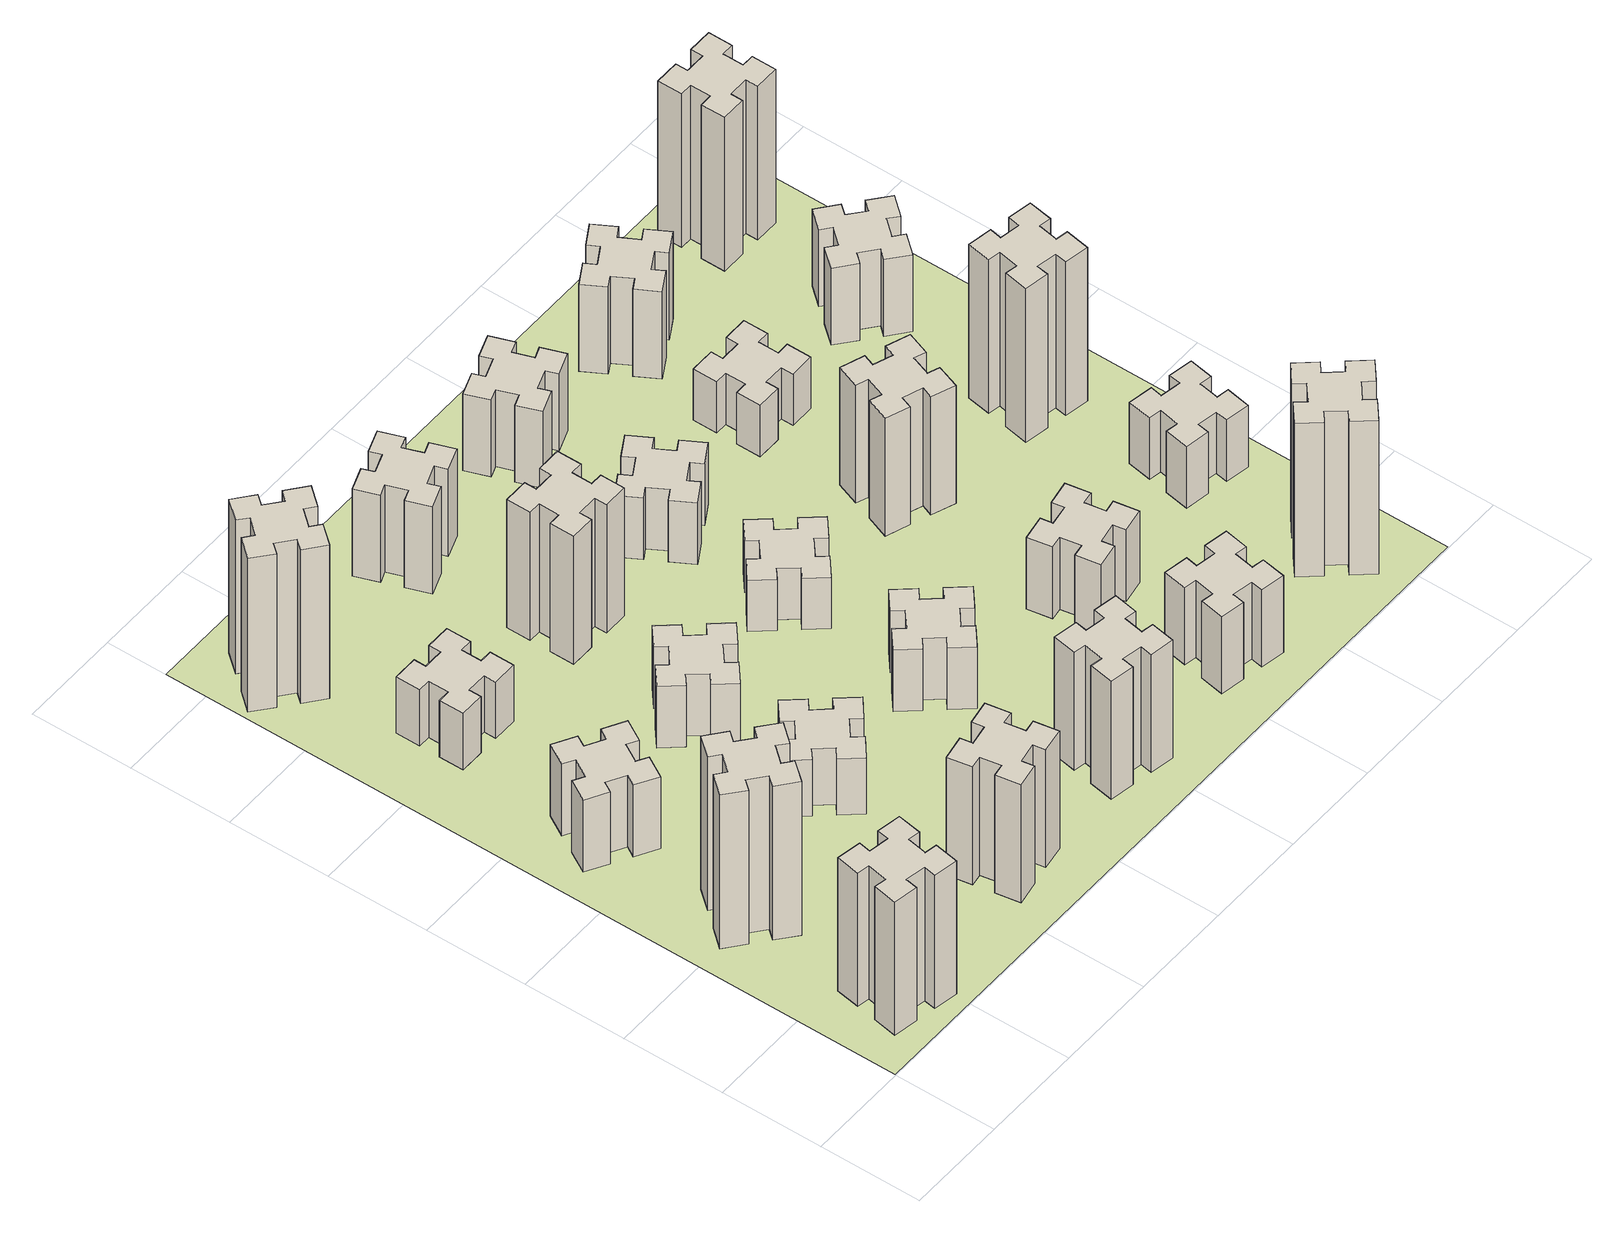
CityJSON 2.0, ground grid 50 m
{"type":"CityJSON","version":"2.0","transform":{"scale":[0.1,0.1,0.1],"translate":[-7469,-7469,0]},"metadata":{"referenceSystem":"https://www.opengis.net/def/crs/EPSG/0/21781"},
"CityObjects":{
"building1":{"type":"Building","attributes":{"class":"1000","function":"1000","usage":"1000","yearOfConstruction":2016,"roofType":"1000","measuredHeight":78,"storeysAboveGround":30,"storeysBelowGround":0},"geometry":[{"type":"Solid","lod":"1","boundaries":[[[[0,1,2,3,4,5,6,7,8,9,10,11,12,13,14,15,16,17,18,19]],[[17,16,20,21]],[[16,15,22,20]],[[15,14,23,22]],[[14,13,24,23]],[[13,12,25,24]],[[12,11,26,25]],[[11,10,27,26]],[[10,9,28,27]],[[9,8,29,28]],[[8,7,30,29]],[[7,6,31,30]],[[6,5,32,31]],[[5,4,33,32]],[[4,3,34,33]],[[3,2,35,34]],[[2,1,36,35]],[[1,0,37,36]],[[0,19,38,37]],[[19,18,39,38]],[[18,17,21,39]],[[24,25,26,27,28,29,30,31,32,33,34,35,36,37,38,39,21,20,22,23]]]]}]},
"building2":{"type":"Building","attributes":{"class":"1000","function":"1000","usage":"1000","yearOfConstruction":2016,"roofType":"1000","measuredHeight":90,"storeysAboveGround":30,"storeysBelowGround":0},"geometry":[{"type":"Solid","lod":"1","boundaries":[[[[40,41,42,43,44,45,46,47,48,49,50,51,52,53,54,55,56,57,58,59]],[[57,56,60,61]],[[56,55,62,60]],[[55,54,63,62]],[[54,53,64,63]],[[53,52,65,64]],[[52,51,66,65]],[[51,50,67,66]],[[50,49,68,67]],[[49,48,69,68]],[[48,47,70,69]],[[47,46,71,70]],[[46,45,72,71]],[[45,44,73,72]],[[44,43,74,73]],[[43,42,75,74]],[[42,41,76,75]],[[41,40,77,76]],[[40,59,78,77]],[[59,58,79,78]],[[58,57,61,79]],[[64,65,66,67,68,69,70,71,72,73,74,75,76,77,78,79,61,60,62,63]]]]}]},
"building3":{"type":"Building","attributes":{"class":"1000","function":"1000","usage":"1000","yearOfConstruction":2016,"roofType":"1000","measuredHeight":42,"storeysAboveGround":30,"storeysBelowGround":0},"geometry":[{"type":"Solid","lod":"1","boundaries":[[[[80,81,82,83,84,85,86,87,88,89,90,91,92,93,94,95,96,97,98,99]],[[97,96,100,101]],[[96,95,102,100]],[[95,94,103,102]],[[94,93,104,103]],[[93,92,105,104]],[[92,91,106,105]],[[91,90,107,106]],[[90,89,108,107]],[[89,88,109,108]],[[88,87,110,109]],[[87,86,111,110]],[[86,85,112,111]],[[85,84,113,112]],[[84,83,114,113]],[[83,82,115,114]],[[82,81,116,115]],[[81,80,117,116]],[[80,99,118,117]],[[99,98,119,118]],[[98,97,101,119]],[[104,105,106,107,108,109,110,111,112,113,114,115,116,117,118,119,101,100,102,103]]]]}]},
"building4":{"type":"Building","attributes":{"class":"1000","function":"1000","usage":"1000","yearOfConstruction":2016,"roofType":"1000","measuredHeight":33,"storeysAboveGround":30,"storeysBelowGround":0},"geometry":[{"type":"Solid","lod":"1","boundaries":[[[[120,121,122,123,124,125,126,127,128,129,130,131,132,133,134,135,136,137,138,139]],[[137,136,140,141]],[[136,135,142,140]],[[135,134,143,142]],[[134,133,144,143]],[[133,132,145,144]],[[132,131,146,145]],[[131,130,147,146]],[[130,129,148,147]],[[129,128,149,148]],[[128,127,150,149]],[[127,126,151,150]],[[126,125,152,151]],[[125,124,153,152]],[[124,123,154,153]],[[123,122,155,154]],[[122,121,156,155]],[[121,120,157,156]],[[120,139,158,157]],[[139,138,159,158]],[[138,137,141,159]],[[144,145,146,147,148,149,150,151,152,153,154,155,156,157,158,159,141,140,142,143]]]]}]},
"building5":{"type":"Building","attributes":{"class":"1000","function":"1000","usage":"1000","yearOfConstruction":2016,"roofType":"1000","measuredHeight":90,"storeysAboveGround":30,"storeysBelowGround":0},"geometry":[{"type":"Solid","lod":"1","boundaries":[[[[160,161,162,163,164,165,166,167,168,169,170,171,172,173,174,175,176,177,178,179]],[[177,176,180,181]],[[176,175,182,180]],[[175,174,183,182]],[[174,173,184,183]],[[173,172,185,184]],[[172,171,186,185]],[[171,170,187,186]],[[170,169,188,187]],[[169,168,189,188]],[[168,167,190,189]],[[167,166,191,190]],[[166,165,192,191]],[[165,164,193,192]],[[164,163,194,193]],[[163,162,195,194]],[[162,161,196,195]],[[161,160,197,196]],[[160,179,198,197]],[[179,178,199,198]],[[178,177,181,199]],[[184,185,186,187,188,189,190,191,192,193,194,195,196,197,198,199,181,180,182,183]]]]}]},
"building6":{"type":"Building","attributes":{"class":"1000","function":"1000","usage":"1000","yearOfConstruction":2016,"roofType":"1000","measuredHeight":69,"storeysAboveGround":30,"storeysBelowGround":0},"geometry":[{"type":"Solid","lod":"1","boundaries":[[[[200,201,202,203,204,205,206,207,208,209,210,211,212,213,214,215,216,217,218,219]],[[217,216,220,221]],[[216,215,222,220]],[[215,214,223,222]],[[214,213,224,223]],[[213,212,225,224]],[[212,211,226,225]],[[211,210,227,226]],[[210,209,228,227]],[[209,208,229,228]],[[208,207,230,229]],[[207,206,231,230]],[[206,205,232,231]],[[205,204,233,232]],[[204,203,234,233]],[[203,202,235,234]],[[202,201,236,235]],[[201,200,237,236]],[[200,219,238,237]],[[219,218,239,238]],[[218,217,221,239]],[[224,225,226,227,228,229,230,231,232,233,234,235,236,237,238,239,221,220,222,223]]]]}]},
"building7":{"type":"Building","attributes":{"class":"1000","function":"1000","usage":"1000","yearOfConstruction":2016,"roofType":"1000","measuredHeight":33,"storeysAboveGround":30,"storeysBelowGround":0},"geometry":[{"type":"Solid","lod":"1","boundaries":[[[[240,241,242,243,244,245,246,247,248,249,250,251,252,253,254,255,256,257,258,259]],[[257,256,260,261]],[[256,255,262,260]],[[255,254,263,262]],[[254,253,264,263]],[[253,252,265,264]],[[252,251,266,265]],[[251,250,267,266]],[[250,249,268,267]],[[249,248,269,268]],[[248,247,270,269]],[[247,246,271,270]],[[246,245,272,271]],[[245,244,273,272]],[[244,243,274,273]],[[243,242,275,274]],[[242,241,276,275]],[[241,240,277,276]],[[240,259,278,277]],[[259,258,279,278]],[[258,257,261,279]],[[264,265,266,267,268,269,270,271,272,273,274,275,276,277,278,279,261,260,262,263]]]]}]},
"building8":{"type":"Building","attributes":{"class":"1000","function":"1000","usage":"1000","yearOfConstruction":2016,"roofType":"1000","measuredHeight":36,"storeysAboveGround":30,"storeysBelowGround":0},"geometry":[{"type":"Solid","lod":"1","boundaries":[[[[280,281,282,283,284,285,286,287,288,289,290,291,292,293,294,295,296,297,298,299]],[[297,296,300,301]],[[296,295,302,300]],[[295,294,303,302]],[[294,293,304,303]],[[293,292,305,304]],[[292,291,306,305]],[[291,290,307,306]],[[290,289,308,307]],[[289,288,309,308]],[[288,287,310,309]],[[287,286,311,310]],[[286,285,312,311]],[[285,284,313,312]],[[284,283,314,313]],[[283,282,315,314]],[[282,281,316,315]],[[281,280,317,316]],[[280,299,318,317]],[[299,298,319,318]],[[298,297,301,319]],[[304,305,306,307,308,309,310,311,312,313,314,315,316,317,318,319,301,300,302,303]]]]}]},
"building9":{"type":"Building","attributes":{"class":"1000","function":"1000","usage":"1000","yearOfConstruction":2016,"roofType":"1000","measuredHeight":75,"storeysAboveGround":30,"storeysBelowGround":0},"geometry":[{"type":"Solid","lod":"1","boundaries":[[[[320,321,322,323,324,325,326,327,328,329,330,331,332,333,334,335,336,337,338,339]],[[337,336,340,341]],[[336,335,342,340]],[[335,334,343,342]],[[334,333,344,343]],[[333,332,345,344]],[[332,331,346,345]],[[331,330,347,346]],[[330,329,348,347]],[[329,328,349,348]],[[328,327,350,349]],[[327,326,351,350]],[[326,325,352,351]],[[325,324,353,352]],[[324,323,354,353]],[[323,322,355,354]],[[322,321,356,355]],[[321,320,357,356]],[[320,339,358,357]],[[339,338,359,358]],[[338,337,341,359]],[[344,345,346,347,348,349,350,351,352,353,354,355,356,357,358,359,341,340,342,343]]]]}]},
"building10":{"type":"Building","attributes":{"class":"1000","function":"1000","usage":"1000","yearOfConstruction":2016,"roofType":"1000","measuredHeight":69,"storeysAboveGround":30,"storeysBelowGround":0},"geometry":[{"type":"Solid","lod":"1","boundaries":[[[[360,361,362,363,364,365,366,367,368,369,370,371,372,373,374,375,376,377,378,379]],[[377,376,380,381]],[[376,375,382,380]],[[375,374,383,382]],[[374,373,384,383]],[[373,372,385,384]],[[372,371,386,385]],[[371,370,387,386]],[[370,369,388,387]],[[369,368,389,388]],[[368,367,390,389]],[[367,366,391,390]],[[366,365,392,391]],[[365,364,393,392]],[[364,363,394,393]],[[363,362,395,394]],[[362,361,396,395]],[[361,360,397,396]],[[360,379,398,397]],[[379,378,399,398]],[[378,377,381,399]],[[384,385,386,387,388,389,390,391,392,393,394,395,396,397,398,399,381,380,382,383]]]]}]},
"building11":{"type":"Building","attributes":{"class":"1000","function":"1000","usage":"1000","yearOfConstruction":2016,"roofType":"1000","measuredHeight":51,"storeysAboveGround":30,"storeysBelowGround":0},"geometry":[{"type":"Solid","lod":"1","boundaries":[[[[400,401,402,403,404,405,406,407,408,409,410,411,412,413,414,415,416,417,418,419]],[[417,416,420,421]],[[416,415,422,420]],[[415,414,423,422]],[[414,413,424,423]],[[413,412,425,424]],[[412,411,426,425]],[[411,410,427,426]],[[410,409,428,427]],[[409,408,429,428]],[[408,407,430,429]],[[407,406,431,430]],[[406,405,432,431]],[[405,404,433,432]],[[404,403,434,433]],[[403,402,435,434]],[[402,401,436,435]],[[401,400,437,436]],[[400,419,438,437]],[[419,418,439,438]],[[418,417,421,439]],[[424,425,426,427,428,429,430,431,432,433,434,435,436,437,438,439,421,420,422,423]]]]}]},
"building12":{"type":"Building","attributes":{"class":"1000","function":"1000","usage":"1000","yearOfConstruction":2016,"roofType":"1000","measuredHeight":36,"storeysAboveGround":30,"storeysBelowGround":0},"geometry":[{"type":"Solid","lod":"1","boundaries":[[[[440,441,442,443,444,445,446,447,448,449,450,451,452,453,454,455,456,457,458,459]],[[457,456,460,461]],[[456,455,462,460]],[[455,454,463,462]],[[454,453,464,463]],[[453,452,465,464]],[[452,451,466,465]],[[451,450,467,466]],[[450,449,468,467]],[[449,448,469,468]],[[448,447,470,469]],[[447,446,471,470]],[[446,445,472,471]],[[445,444,473,472]],[[444,443,474,473]],[[443,442,475,474]],[[442,441,476,475]],[[441,440,477,476]],[[440,459,478,477]],[[459,458,479,478]],[[458,457,461,479]],[[464,465,466,467,468,469,470,471,472,473,474,475,476,477,478,479,461,460,462,463]]]]}]},
"building13":{"type":"Building","attributes":{"class":"1000","function":"1000","usage":"1000","yearOfConstruction":2016,"roofType":"1000","measuredHeight":30,"storeysAboveGround":30,"storeysBelowGround":0},"geometry":[{"type":"Solid","lod":"1","boundaries":[[[[480,481,482,483,484,485,486,487,488,489,490,491,492,493,494,495,496,497,498,499]],[[497,496,500,501]],[[496,495,502,500]],[[495,494,503,502]],[[494,493,504,503]],[[493,492,505,504]],[[492,491,506,505]],[[491,490,507,506]],[[490,489,508,507]],[[489,488,509,508]],[[488,487,510,509]],[[487,486,511,510]],[[486,485,512,511]],[[485,484,513,512]],[[484,483,514,513]],[[483,482,515,514]],[[482,481,516,515]],[[481,480,517,516]],[[480,499,518,517]],[[499,498,519,518]],[[498,497,501,519]],[[504,505,506,507,508,509,510,511,512,513,514,515,516,517,518,519,501,500,502,503]]]]}]},
"building14":{"type":"Building","attributes":{"class":"1000","function":"1000","usage":"1000","yearOfConstruction":2016,"roofType":"1000","measuredHeight":36,"storeysAboveGround":30,"storeysBelowGround":0},"geometry":[{"type":"Solid","lod":"1","boundaries":[[[[520,521,522,523,524,525,526,527,528,529,530,531,532,533,534,535,536,537,538,539]],[[537,536,540,541]],[[536,535,542,540]],[[535,534,543,542]],[[534,533,544,543]],[[533,532,545,544]],[[532,531,546,545]],[[531,530,547,546]],[[530,529,548,547]],[[529,528,549,548]],[[528,527,550,549]],[[527,526,551,550]],[[526,525,552,551]],[[525,524,553,552]],[[524,523,554,553]],[[523,522,555,554]],[[522,521,556,555]],[[521,520,557,556]],[[520,539,558,557]],[[539,538,559,558]],[[538,537,541,559]],[[544,545,546,547,548,549,550,551,552,553,554,555,556,557,558,559,541,540,542,543]]]]}]},
"building15":{"type":"Building","attributes":{"class":"1000","function":"1000","usage":"1000","yearOfConstruction":2016,"roofType":"1000","measuredHeight":45,"storeysAboveGround":30,"storeysBelowGround":0},"geometry":[{"type":"Solid","lod":"1","boundaries":[[[[560,561,562,563,564,565,566,567,568,569,570,571,572,573,574,575,576,577,578,579]],[[577,576,580,581]],[[576,575,582,580]],[[575,574,583,582]],[[574,573,584,583]],[[573,572,585,584]],[[572,571,586,585]],[[571,570,587,586]],[[570,569,588,587]],[[569,568,589,588]],[[568,567,590,589]],[[567,566,591,590]],[[566,565,592,591]],[[565,564,593,592]],[[564,563,594,593]],[[563,562,595,594]],[[562,561,596,595]],[[561,560,597,596]],[[560,579,598,597]],[[579,578,599,598]],[[578,577,581,599]],[[584,585,586,587,588,589,590,591,592,593,594,595,596,597,598,599,581,580,582,583]]]]}]},
"building16":{"type":"Building","attributes":{"class":"1000","function":"1000","usage":"1000","yearOfConstruction":2016,"roofType":"1000","measuredHeight":45,"storeysAboveGround":30,"storeysBelowGround":0},"geometry":[{"type":"Solid","lod":"1","boundaries":[[[[600,601,602,603,604,605,606,607,608,609,610,611,612,613,614,615,616,617,618,619]],[[617,616,620,621]],[[616,615,622,620]],[[615,614,623,622]],[[614,613,624,623]],[[613,612,625,624]],[[612,611,626,625]],[[611,610,627,626]],[[610,609,628,627]],[[609,608,629,628]],[[608,607,630,629]],[[607,606,631,630]],[[606,605,632,631]],[[605,604,633,632]],[[604,603,634,633]],[[603,602,635,634]],[[602,601,636,635]],[[601,600,637,636]],[[600,619,638,637]],[[619,618,639,638]],[[618,617,621,639]],[[624,625,626,627,628,629,630,631,632,633,634,635,636,637,638,639,621,620,622,623]]]]}]},
"building17":{"type":"Building","attributes":{"class":"1000","function":"1000","usage":"1000","yearOfConstruction":2016,"roofType":"1000","measuredHeight":42,"storeysAboveGround":30,"storeysBelowGround":0},"geometry":[{"type":"Solid","lod":"1","boundaries":[[[[640,641,642,643,644,645,646,647,648,649,650,651,652,653,654,655,656,657,658,659]],[[657,656,660,661]],[[656,655,662,660]],[[655,654,663,662]],[[654,653,664,663]],[[653,652,665,664]],[[652,651,666,665]],[[651,650,667,666]],[[650,649,668,667]],[[649,648,669,668]],[[648,647,670,669]],[[647,646,671,670]],[[646,645,672,671]],[[645,644,673,672]],[[644,643,674,673]],[[643,642,675,674]],[[642,641,676,675]],[[641,640,677,676]],[[640,659,678,677]],[[659,658,679,678]],[[658,657,661,679]],[[664,665,666,667,668,669,670,671,672,673,674,675,676,677,678,679,661,660,662,663]]]]}]},
"building18":{"type":"Building","attributes":{"class":"1000","function":"1000","usage":"1000","yearOfConstruction":2016,"roofType":"1000","measuredHeight":69,"storeysAboveGround":30,"storeysBelowGround":0},"geometry":[{"type":"Solid","lod":"1","boundaries":[[[[680,681,682,683,684,685,686,687,688,689,690,691,692,693,694,695,696,697,698,699]],[[697,696,700,701]],[[696,695,702,700]],[[695,694,703,702]],[[694,693,704,703]],[[693,692,705,704]],[[692,691,706,705]],[[691,690,707,706]],[[690,689,708,707]],[[689,688,709,708]],[[688,687,710,709]],[[687,686,711,710]],[[686,685,712,711]],[[685,684,713,712]],[[684,683,714,713]],[[683,682,715,714]],[[682,681,716,715]],[[681,680,717,716]],[[680,699,718,717]],[[699,698,719,718]],[[698,697,701,719]],[[704,705,706,707,708,709,710,711,712,713,714,715,716,717,718,719,701,700,702,703]]]]}]},
"building19":{"type":"Building","attributes":{"class":"1000","function":"1000","usage":"1000","yearOfConstruction":2016,"roofType":"1000","measuredHeight":30,"storeysAboveGround":30,"storeysBelowGround":0},"geometry":[{"type":"Solid","lod":"1","boundaries":[[[[720,721,722,723,724,725,726,727,728,729,730,731,732,733,734,735,736,737,738,739]],[[737,736,740,741]],[[736,735,742,740]],[[735,734,743,742]],[[734,733,744,743]],[[733,732,745,744]],[[732,731,746,745]],[[731,730,747,746]],[[730,729,748,747]],[[729,728,749,748]],[[728,727,750,749]],[[727,726,751,750]],[[726,725,752,751]],[[725,724,753,752]],[[724,723,754,753]],[[723,722,755,754]],[[722,721,756,755]],[[721,720,757,756]],[[720,739,758,757]],[[739,738,759,758]],[[738,737,741,759]],[[744,745,746,747,748,749,750,751,752,753,754,755,756,757,758,759,741,740,742,743]]]]}]},
"building20":{"type":"Building","attributes":{"class":"1000","function":"1000","usage":"1000","yearOfConstruction":2016,"roofType":"1000","measuredHeight":90,"storeysAboveGround":30,"storeysBelowGround":0},"geometry":[{"type":"Solid","lod":"1","boundaries":[[[[760,761,762,763,764,765,766,767,768,769,770,771,772,773,774,775,776,777,778,779]],[[777,776,780,781]],[[776,775,782,780]],[[775,774,783,782]],[[774,773,784,783]],[[773,772,785,784]],[[772,771,786,785]],[[771,770,787,786]],[[770,769,788,787]],[[769,768,789,788]],[[768,767,790,789]],[[767,766,791,790]],[[766,765,792,791]],[[765,764,793,792]],[[764,763,794,793]],[[763,762,795,794]],[[762,761,796,795]],[[761,760,797,796]],[[760,779,798,797]],[[779,778,799,798]],[[778,777,781,799]],[[784,785,786,787,788,789,790,791,792,793,794,795,796,797,798,799,781,780,782,783]]]]}]},
"building21":{"type":"Building","attributes":{"class":"1000","function":"1000","usage":"1000","yearOfConstruction":2016,"roofType":"1000","measuredHeight":51,"storeysAboveGround":30,"storeysBelowGround":0},"geometry":[{"type":"Solid","lod":"1","boundaries":[[[[800,801,802,803,804,805,806,807,808,809,810,811,812,813,814,815,816,817,818,819]],[[817,816,820,821]],[[816,815,822,820]],[[815,814,823,822]],[[814,813,824,823]],[[813,812,825,824]],[[812,811,826,825]],[[811,810,827,826]],[[810,809,828,827]],[[809,808,829,828]],[[808,807,830,829]],[[807,806,831,830]],[[806,805,832,831]],[[805,804,833,832]],[[804,803,834,833]],[[803,802,835,834]],[[802,801,836,835]],[[801,800,837,836]],[[800,819,838,837]],[[819,818,839,838]],[[818,817,821,839]],[[824,825,826,827,828,829,830,831,832,833,834,835,836,837,838,839,821,820,822,823]]]]}]},
"building22":{"type":"Building","attributes":{"class":"1000","function":"1000","usage":"1000","yearOfConstruction":2016,"roofType":"1000","measuredHeight":36,"storeysAboveGround":30,"storeysBelowGround":0},"geometry":[{"type":"Solid","lod":"1","boundaries":[[[[840,841,842,843,844,845,846,847,848,849,850,851,852,853,854,855,856,857,858,859]],[[857,856,860,861]],[[856,855,862,860]],[[855,854,863,862]],[[854,853,864,863]],[[853,852,865,864]],[[852,851,866,865]],[[851,850,867,866]],[[850,849,868,867]],[[849,848,869,868]],[[848,847,870,869]],[[847,846,871,870]],[[846,845,872,871]],[[845,844,873,872]],[[844,843,874,873]],[[843,842,875,874]],[[842,841,876,875]],[[841,840,877,876]],[[840,859,878,877]],[[859,858,879,878]],[[858,857,861,879]],[[864,865,866,867,868,869,870,871,872,873,874,875,876,877,878,879,861,860,862,863]]]]}]},
"building23":{"type":"Building","attributes":{"class":"1000","function":"1000","usage":"1000","yearOfConstruction":2016,"roofType":"1000","measuredHeight":90,"storeysAboveGround":30,"storeysBelowGround":0},"geometry":[{"type":"Solid","lod":"1","boundaries":[[[[880,881,882,883,884,885,886,887,888,889,890,891,892,893,894,895,896,897,898,899]],[[897,896,900,901]],[[896,895,902,900]],[[895,894,903,902]],[[894,893,904,903]],[[893,892,905,904]],[[892,891,906,905]],[[891,890,907,906]],[[890,889,908,907]],[[889,888,909,908]],[[888,887,910,909]],[[887,886,911,910]],[[886,885,912,911]],[[885,884,913,912]],[[884,883,914,913]],[[883,882,915,914]],[[882,881,916,915]],[[881,880,917,916]],[[880,899,918,917]],[[899,898,919,918]],[[898,897,901,919]],[[904,905,906,907,908,909,910,911,912,913,914,915,916,917,918,919,901,900,902,903]]]]}]},
"building24":{"type":"Building","attributes":{"class":"1000","function":"1000","usage":"1000","yearOfConstruction":2016,"roofType":"1000","measuredHeight":45,"storeysAboveGround":30,"storeysBelowGround":0},"geometry":[{"type":"Solid","lod":"1","boundaries":[[[[920,921,922,923,924,925,926,927,928,929,930,931,932,933,934,935,936,937,938,939]],[[937,936,940,941]],[[936,935,942,940]],[[935,934,943,942]],[[934,933,944,943]],[[933,932,945,944]],[[932,931,946,945]],[[931,930,947,946]],[[930,929,948,947]],[[929,928,949,948]],[[928,927,950,949]],[[927,926,951,950]],[[926,925,952,951]],[[925,924,953,952]],[[924,923,954,953]],[[923,922,955,954]],[[922,921,956,955]],[[921,920,957,956]],[[920,939,958,957]],[[939,938,959,958]],[[938,937,941,959]],[[944,945,946,947,948,949,950,951,952,953,954,955,956,957,958,959,941,940,942,943]]]]}]},
"building25":{"type":"Building","attributes":{"class":"1000","function":"1000","usage":"1000","yearOfConstruction":2016,"roofType":"1000","measuredHeight":90,"storeysAboveGround":30,"storeysBelowGround":0},"geometry":[{"type":"Solid","lod":"1","boundaries":[[[[960,961,962,963,964,965,966,967,968,969,970,971,972,973,974,975,976,977,978,979]],[[977,976,980,981]],[[976,975,982,980]],[[975,974,983,982]],[[974,973,984,983]],[[973,972,985,984]],[[972,971,986,985]],[[971,970,987,986]],[[970,969,988,987]],[[969,968,989,988]],[[968,967,990,989]],[[967,966,991,990]],[[966,965,992,991]],[[965,964,993,992]],[[964,963,994,993]],[[963,962,995,994]],[[962,961,996,995]],[[961,960,997,996]],[[960,979,998,997]],[[979,978,999,998]],[[978,977,981,999]],[[984,985,986,987,988,989,990,991,992,993,994,995,996,997,998,999,981,980,982,983]]]]}]},
"landuse1":{"type":"LandUse","attributes":{"name":"plot1","function":"1010"},"geometry":[{"type":"MultiSurface","lod":"1","boundaries":[[[1000,1001,1002,1003]]]}]}
},
"vertices":[
[307,176,0],[405,158,0],[395,99,0],[513,78,0],[534,197,0],[475,207,0],[492,305,0],[551,295,0],[572,413,0],[454,434,0],[444,375,0],[345,392,0],[356,451,0],[237,472,0],[217,354,0],[276,344,0],[258,245,0],[199,256,0],[178,137,0],[297,117,0],[258,245,780],[199,256,780],[276,344,780],[217,354,780],[237,472,780],[356,451,780],[345,392,780],[444,375,780],[454,434,780],[572,413,780],[551,295,780],[492,305,780],[475,207,780],[534,197,780],[513,78,780],[395,99,780],[405,158,780],[307,176,780],[297,117,780],[178,137,780],
[484,1067,0],[408,1132,0],[446,1178,0],[354,1255,0],[277,1163,0],[323,1124,0],[259,1048,0],[213,1086,0],[136,994,0],[228,917,0],[266,963,0],[343,899,0],[304,853,0],[396,776,0],[473,868,0],[427,906,0],[492,983,0],[538,944,0],[615,1036,0],[523,1113,0],[492,983,900],[538,944,900],[427,906,900],[473,868,900],[396,776,900],[304,853,900],[343,899,900],[266,963,900],[228,917,900],[136,994,900],[213,1086,900],[259,1048,900],[323,1124,900],[277,1163,900],[354,1255,900],[446,1178,900],[408,1132,900],[484,1067,900],[523,1113,900],[615,1036,900],
[474,1826,0],[387,1876,0],[417,1928,0],[313,1988,0],[253,1884,0],[305,1854,0],[255,1767,0],[203,1797,0],[143,1693,0],[247,1633,0],[277,1685,0],[364,1635,0],[334,1583,0],[438,1523,0],[498,1627,0],[446,1657,0],[496,1744,0],[548,1714,0],[608,1818,0],[504,1878,0],[496,1744,420],[548,1714,420],[446,1657,420],[498,1627,420],[438,1523,420],[334,1583,420],[364,1635,420],[277,1685,420],[247,1633,420],[143,1693,420],[203,1797,420],[255,1767,420],[305,1854,420],[253,1884,420],[313,1988,420],[417,1928,420],[387,1876,420],[474,1826,420],[504,1878,420],[608,1818,420],
[425,2485,0],[525,2485,0],[525,2425,0],[645,2425,0],[645,2545,0],[585,2545,0],[585,2645,0],[645,2645,0],[645,2765,0],[525,2765,0],[525,2705,0],[425,2705,0],[425,2765,0],[305,2765,0],[305,2645,0],[365,2645,0],[365,2545,0],[305,2545,0],[305,2425,0],[425,2425,0],[365,2545,330],[305,2545,330],[365,2645,330],[305,2645,330],[305,2765,330],[425,2765,330],[425,2705,330],[525,2705,330],[525,2765,330],[645,2765,330],[645,2645,330],[585,2645,330],[585,2545,330],[645,2545,330],[645,2425,330],[525,2425,330],[525,2485,330],[425,2485,330],[425,2425,330],[305,2425,330],
[384,3387,0],[308,3452,0],[346,3498,0],[254,3575,0],[177,3483,0],[223,3444,0],[159,3368,0],[113,3406,0],[36,3314,0],[128,3237,0],[166,3283,0],[243,3219,0],[204,3173,0],[296,3096,0],[373,3188,0],[327,3226,0],[392,3303,0],[438,3264,0],[515,3356,0],[423,3433,0],[392,3303,900],[438,3264,900],[327,3226,900],[373,3188,900],[296,3096,900],[204,3173,900],[243,3219,900],[166,3283,900],[128,3237,900],[36,3314,900],[113,3406,900],[159,3368,900],[223,3444,900],[177,3483,900],[254,3575,900],[346,3498,900],[308,3452,900],[384,3387,900],[423,3433,900],[515,3356,900],
[1332,345,0],[1315,444,0],[1374,454,0],[1353,572,0],[1235,551,0],[1245,492,0],[1147,475,0],[1137,534,0],[1018,513,0],[1039,395,0],[1098,405,0],[1116,307,0],[1057,297,0],[1077,178,0],[1196,199,0],[1185,258,0],[1284,276,0],[1294,217,0],[1412,237,0],[1391,356,0],[1284,276,690],[1294,217,690],[1185,258,690],[1196,199,690],[1077,178,690],[1057,297,690],[1116,307,690],[1098,405,690],[1039,395,690],[1018,513,690],[1137,534,690],[1147,475,690],[1245,492,690],[1235,551,690],[1353,572,690],[1374,454,690],[1315,444,690],[1332,345,690],[1391,356,690],[1412,237,690],
[1083,1332,0],[1006,1267,0],[968,1313,0],[876,1236,0],[953,1144,0],[999,1183,0],[1063,1106,0],[1017,1068,0],[1094,976,0],[1186,1053,0],[1148,1099,0],[1224,1163,0],[1263,1117,0],[1355,1194,0],[1278,1286,0],[1232,1248,0],[1167,1324,0],[1213,1363,0],[1136,1455,0],[1044,1378,0],[1167,1324,330],[1213,1363,330],[1232,1248,330],[1278,1286,330],[1355,1194,330],[1263,1117,330],[1224,1163,330],[1148,1099,330],[1186,1053,330],[1094,976,330],[1017,1068,330],[1063,1106,330],[999,1183,330],[953,1144,330],[876,1236,330],[968,1313,330],[1006,1267,330],[1083,1332,330],[1044,1378,330],[1136,1455,330],
[1083,1972,0],[1006,1907,0],[968,1953,0],[876,1876,0],[953,1784,0],[999,1823,0],[1063,1746,0],[1017,1708,0],[1094,1616,0],[1186,1693,0],[1148,1739,0],[1224,1803,0],[1263,1757,0],[1355,1834,0],[1278,1926,0],[1232,1888,0],[1167,1964,0],[1213,2003,0],[1136,2095,0],[1044,2018,0],[1167,1964,360],[1213,2003,360],[1232,1888,360],[1278,1926,360],[1355,1834,360],[1263,1757,360],[1224,1803,360],[1148,1739,360],[1186,1693,360],[1094,1616,360],[1017,1708,360],[1063,1746,360],[999,1823,360],[953,1784,360],[876,1876,360],[968,1953,360],[1006,1907,360],[1083,1972,360],[1044,2018,360],[1136,2095,360],
[1325,2545,0],[1325,2645,0],[1385,2645,0],[1385,2765,0],[1265,2765,0],[1265,2705,0],[1165,2705,0],[1165,2765,0],[1045,2765,0],[1045,2645,0],[1105,2645,0],[1105,2545,0],[1045,2545,0],[1045,2425,0],[1165,2425,0],[1165,2485,0],[1265,2485,0],[1265,2425,0],[1385,2425,0],[1385,2545,0],[1265,2485,750],[1265,2425,750],[1165,2485,750],[1165,2425,750],[1045,2425,750],[1045,2545,750],[1105,2545,750],[1105,2645,750],[1045,2645,750],[1045,2765,750],[1165,2765,750],[1165,2705,750],[1265,2705,750],[1265,2765,750],[1385,2765,750],[1385,2645,750],[1325,2645,750],[1325,2545,750],[1385,2545,750],[1385,2425,750],
[2055,307,0],[2072,405,0],[2131,395,0],[2152,513,0],[2034,534,0],[2024,475,0],[1925,492,0],[1936,551,0],[1817,572,0],[1797,454,0],[1856,444,0],[1838,345,0],[1779,356,0],[1758,237,0],[1877,217,0],[1887,276,0],[1985,258,0],[1975,199,0],[2093,178,0],[2114,297,0],[1985,258,690],[1975,199,690],[1887,276,690],[1877,217,690],[1758,237,690],[1779,356,690],[1838,345,690],[1856,444,690],[1797,454,690],[1817,572,690],[1936,551,690],[1925,492,690],[2024,475,690],[2034,534,690],[2152,513,690],[2131,395,690],[2072,405,690],[2055,307,690],[2114,297,690],[2093,178,690],
[1125,3456,0],[1031,3422,0],[1010,3478,0],[897,3437,0],[939,3324,0],[995,3345,0],[1029,3251,0],[973,3230,0],[1014,3117,0],[1127,3159,0],[1106,3215,0],[1200,3249,0],[1220,3193,0],[1333,3234,0],[1292,3347,0],[1236,3326,0],[1202,3420,0],[1258,3440,0],[1217,3553,0],[1104,3512,0],[1202,3420,510],[1258,3440,510],[1236,3326,510],[1292,3347,510],[1333,3234,510],[1220,3193,510],[1200,3249,510],[1106,3215,510],[1127,3159,510],[1014,3117,510],[973,3230,510],[1029,3251,510],[995,3345,510],[939,3324,510],[897,3437,510],[1010,3478,510],[1031,3422,510],[1125,3456,510],[1104,3512,510],[1217,3553,510],
[1823,1332,0],[1746,1267,0],[1708,1313,0],[1616,1236,0],[1693,1144,0],[1739,1183,0],[1803,1106,0],[1757,1068,0],[1834,976,0],[1926,1053,0],[1888,1099,0],[1964,1163,0],[2003,1117,0],[2095,1194,0],[2018,1286,0],[1972,1248,0],[1907,1324,0],[1953,1363,0],[1876,1455,0],[1784,1378,0],[1907,1324,360],[1953,1363,360],[1972,1248,360],[2018,1286,360],[2095,1194,360],[2003,1117,360],[1964,1163,360],[1888,1099,360],[1926,1053,360],[1834,976,360],[1757,1068,360],[1803,1106,360],[1739,1183,360],[1693,1144,360],[1616,1236,360],[1708,1313,360],[1746,1267,360],[1823,1332,360],[1784,1378,360],[1876,1455,360],
[1972,1988,0],[1907,2064,0],[1953,2103,0],[1876,2195,0],[1784,2118,0],[1823,2072,0],[1746,2007,0],[1708,2053,0],[1616,1976,0],[1693,1884,0],[1739,1923,0],[1803,1846,0],[1757,1808,0],[1834,1716,0],[1926,1793,0],[1888,1839,0],[1964,1903,0],[2003,1857,0],[2095,1934,0],[2018,2026,0],[1964,1903,300],[2003,1857,300],[1888,1839,300],[1926,1793,300],[1834,1716,300],[1757,1808,300],[1803,1846,300],[1739,1923,300],[1693,1884,300],[1616,1976,300],[1708,2053,300],[1746,2007,300],[1823,2072,300],[1784,2118,300],[1876,2195,300],[1953,2103,300],[1907,2064,300],[1972,1988,300],[2018,2026,300],[2095,1934,300],
[1976,2607,0],[1926,2694,0],[1978,2724,0],[1918,2828,0],[1814,2768,0],[1844,2716,0],[1757,2666,0],[1727,2718,0],[1623,2658,0],[1683,2554,0],[1735,2584,0],[1785,2497,0],[1733,2467,0],[1793,2363,0],[1897,2423,0],[1867,2475,0],[1954,2525,0],[1984,2473,0],[2088,2533,0],[2028,2637,0],[1954,2525,360],[1984,2473,360],[1867,2475,360],[1897,2423,360],[1793,2363,360],[1733,2467,360],[1785,2497,360],[1735,2584,360],[1683,2554,360],[1623,2658,360],[1727,2718,360],[1757,2666,360],[1844,2716,360],[1814,2768,360],[1918,2828,360],[1978,2724,360],[1926,2694,360],[1976,2607,360],[2028,2637,360],[2088,2533,360],
[2596,444,0],[2578,345,0],[2519,356,0],[2498,237,0],[2617,217,0],[2627,276,0],[2725,258,0],[2715,199,0],[2833,178,0],[2854,297,0],[2795,307,0],[2812,405,0],[2871,395,0],[2892,513,0],[2774,534,0],[2764,475,0],[2665,492,0],[2676,551,0],[2557,572,0],[2537,454,0],[2665,492,450],[2676,551,450],[2764,475,450],[2774,534,450],[2892,513,450],[2871,395,450],[2812,405,450],[2795,307,450],[2854,297,450],[2833,178,450],[2715,199,450],[2725,258,450],[2627,276,450],[2617,217,450],[2498,237,450],[2519,356,450],[2578,345,450],[2596,444,450],[2537,454,450],[2557,572,450],
[1865,3456,0],[1771,3422,0],[1750,3478,0],[1637,3437,0],[1679,3324,0],[1735,3345,0],[1769,3251,0],[1713,3230,0],[1754,3117,0],[1867,3159,0],[1846,3215,0],[1940,3249,0],[1960,3193,0],[2073,3234,0],[2032,3347,0],[1976,3326,0],[1942,3420,0],[1998,3440,0],[1957,3553,0],[1844,3512,0],[1942,3420,450],[1998,3440,450],[1976,3326,450],[2032,3347,450],[2073,3234,450],[1960,3193,450],[1940,3249,450],[1846,3215,450],[1867,3159,450],[1754,3117,450],[1713,3230,450],[1769,3251,450],[1735,3345,450],[1679,3324,450],[1637,3437,450],[1750,3478,450],[1771,3422,450],[1865,3456,450],[1844,3512,450],[1957,3553,450],
[2625,1132,0],[2527,1115,0],[2517,1174,0],[2398,1153,0],[2419,1035,0],[2478,1045,0],[2496,947,0],[2437,937,0],[2457,818,0],[2576,839,0],[2565,898,0],[2664,916,0],[2674,857,0],[2792,877,0],[2771,996,0],[2712,985,0],[2695,1084,0],[2754,1094,0],[2733,1212,0],[2615,1191,0],[2695,1084,420],[2754,1094,420],[2712,985,420],[2771,996,420],[2792,877,420],[2674,857,420],[2664,916,420],[2565,898,420],[2576,839,420],[2457,818,420],[2437,937,420],[2496,947,420],[2478,1045,420],[2419,1035,420],[2398,1153,420],[2517,1174,420],[2527,1115,420],[2625,1132,420],[2615,1191,420],[2733,1212,420],
[2682,1871,0],[2716,1965,0],[2772,1944,0],[2813,2057,0],[2700,2098,0],[2680,2042,0],[2586,2076,0],[2607,2132,0],[2494,2173,0],[2453,2060,0],[2509,2040,0],[2475,1946,0],[2419,1967,0],[2377,1854,0],[2490,1813,0],[2511,1869,0],[2605,1835,0],[2584,1779,0],[2697,1737,0],[2738,1850,0],[2605,1835,690],[2584,1779,690],[2511,1869,690],[2490,1813,690],[2377,1854,690],[2419,1967,690],[2475,1946,690],[2509,2040,690],[2453,2060,690],[2494,2173,690],[2607,2132,690],[2586,2076,690],[2680,2042,690],[2700,2098,690],[2813,2057,690],[2772,1944,690],[2716,1965,690],[2682,1871,690],[2738,1850,690],[2697,1737,690],
[2705,2645,0],[2705,2745,0],[2765,2745,0],[2765,2865,0],[2645,2865,0],[2645,2805,0],[2545,2805,0],[2545,2865,0],[2425,2865,0],[2425,2745,0],[2485,2745,0],[2485,2645,0],[2425,2645,0],[2425,2525,0],[2545,2525,0],[2545,2585,0],[2645,2585,0],[2645,2525,0],[2765,2525,0],[2765,2645,0],[2645,2585,300],[2645,2525,300],[2545,2585,300],[2545,2525,300],[2425,2525,300],[2425,2645,300],[2485,2645,300],[2485,2745,300],[2425,2745,300],[2425,2865,300],[2545,2865,300],[2545,2805,300],[2645,2805,300],[2645,2865,300],[2765,2865,300],[2765,2745,300],[2705,2745,300],[2705,2645,300],[2765,2645,300],[2765,2525,300],
[3468,259,0],[3544,323,0],[3583,277,0],[3675,354,0],[3598,446,0],[3552,408,0],[3487,484,0],[3533,523,0],[3456,615,0],[3364,538,0],[3403,492,0],[3326,427,0],[3288,473,0],[3196,396,0],[3273,304,0],[3319,343,0],[3383,266,0],[3337,228,0],[3414,136,0],[3506,213,0],[3383,266,900],[3337,228,900],[3319,343,900],[3273,304,900],[3196,396,900],[3288,473,900],[3326,427,900],[3403,492,900],[3364,538,900],[3456,615,900],[3533,523,900],[3487,484,900],[3552,408,900],[3598,446,900],[3675,354,900],[3583,277,900],[3544,323,900],[3468,259,900],[3506,213,900],[3414,136,900],
[2716,3347,0],[2666,3434,0],[2718,3464,0],[2658,3568,0],[2554,3508,0],[2584,3456,0],[2497,3406,0],[2467,3458,0],[2363,3398,0],[2423,3294,0],[2475,3324,0],[2525,3237,0],[2473,3207,0],[2533,3103,0],[2637,3163,0],[2607,3215,0],[2694,3265,0],[2724,3213,0],[2828,3273,0],[2768,3377,0],[2694,3265,510],[2724,3213,510],[2607,3215,510],[2637,3163,510],[2533,3103,510],[2473,3207,510],[2525,3237,510],[2475,3324,510],[2423,3294,510],[2363,3398,510],[2467,3458,510],[2497,3406,510],[2584,3456,510],[2554,3508,510],[2658,3568,510],[2718,3464,510],[2666,3434,510],[2716,3347,510],[2768,3377,510],[2828,3273,510],
[3367,1016,0],[3465,998,0],[3455,939,0],[3573,918,0],[3594,1037,0],[3535,1047,0],[3552,1145,0],[3611,1135,0],[3632,1253,0],[3514,1274,0],[3504,1215,0],[3405,1232,0],[3416,1291,0],[3297,1312,0],[3277,1194,0],[3336,1184,0],[3318,1085,0],[3259,1096,0],[3238,977,0],[3357,957,0],[3318,1085,360],[3259,1096,360],[3336,1184,360],[3277,1194,360],[3297,1312,360],[3416,1291,360],[3405,1232,360],[3504,1215,360],[3514,1274,360],[3632,1253,360],[3611,1135,360],[3552,1145,360],[3535,1047,360],[3594,1037,360],[3573,918,360],[3455,939,360],[3465,998,360],[3367,1016,360],[3357,957,360],[3238,977,360],
[3435,1787,0],[3452,1885,0],[3511,1875,0],[3532,1993,0],[3414,2014,0],[3404,1955,0],[3305,1972,0],[3316,2031,0],[3197,2052,0],[3177,1934,0],[3236,1924,0],[3218,1825,0],[3159,1836,0],[3138,1717,0],[3257,1697,0],[3267,1756,0],[3365,1738,0],[3355,1679,0],[3473,1658,0],[3494,1777,0],[3365,1738,900],[3355,1679,900],[3267,1756,900],[3257,1697,900],[3138,1717,900],[3159,1836,900],[3218,1825,900],[3236,1924,900],[3177,1934,900],[3197,2052,900],[3316,2031,900],[3305,1972,900],[3404,1955,900],[3414,2014,900],[3532,1993,900],[3511,1875,900],[3452,1885,900],[3435,1787,900],[3494,1777,900],[3473,1658,900],
[3444,2747,0],[3368,2812,0],[3406,2858,0],[3314,2935,0],[3237,2843,0],[3283,2804,0],[3219,2728,0],[3173,2766,0],[3096,2674,0],[3188,2597,0],[3226,2643,0],[3303,2579,0],[3264,2533,0],[3356,2456,0],[3433,2548,0],[3387,2586,0],[3452,2663,0],[3498,2624,0],[3575,2716,0],[3483,2793,0],[3452,2663,450],[3498,2624,450],[3387,2586,450],[3433,2548,450],[3356,2456,450],[3264,2533,450],[3303,2579,450],[3226,2643,450],[3188,2597,450],[3096,2674,450],[3173,2766,450],[3219,2728,450],[3283,2804,450],[3237,2843,450],[3314,2935,450],[3406,2858,450],[3368,2812,450],[3444,2747,450],[3483,2793,450],[3575,2716,450],
[3285,3325,0],[3385,3325,0],[3385,3265,0],[3505,3265,0],[3505,3385,0],[3445,3385,0],[3445,3485,0],[3505,3485,0],[3505,3605,0],[3385,3605,0],[3385,3545,0],[3285,3545,0],[3285,3605,0],[3165,3605,0],[3165,3485,0],[3225,3485,0],[3225,3385,0],[3165,3385,0],[3165,3265,0],[3285,3265,0],[3225,3385,900],[3165,3385,900],[3225,3485,900],[3165,3485,900],[3165,3605,900],[3285,3605,900],[3285,3545,900],[3385,3545,900],[3385,3605,900],[3505,3605,900],[3505,3485,900],[3445,3485,900],[3445,3385,900],[3505,3385,900],[3505,3265,900],[3385,3265,900],[3385,3325,900],[3285,3325,900],[3285,3265,900],[3165,3265,900],
[5,3705,0],[3705,3705,0],[3705,5,0],[5,5,0]
]}
